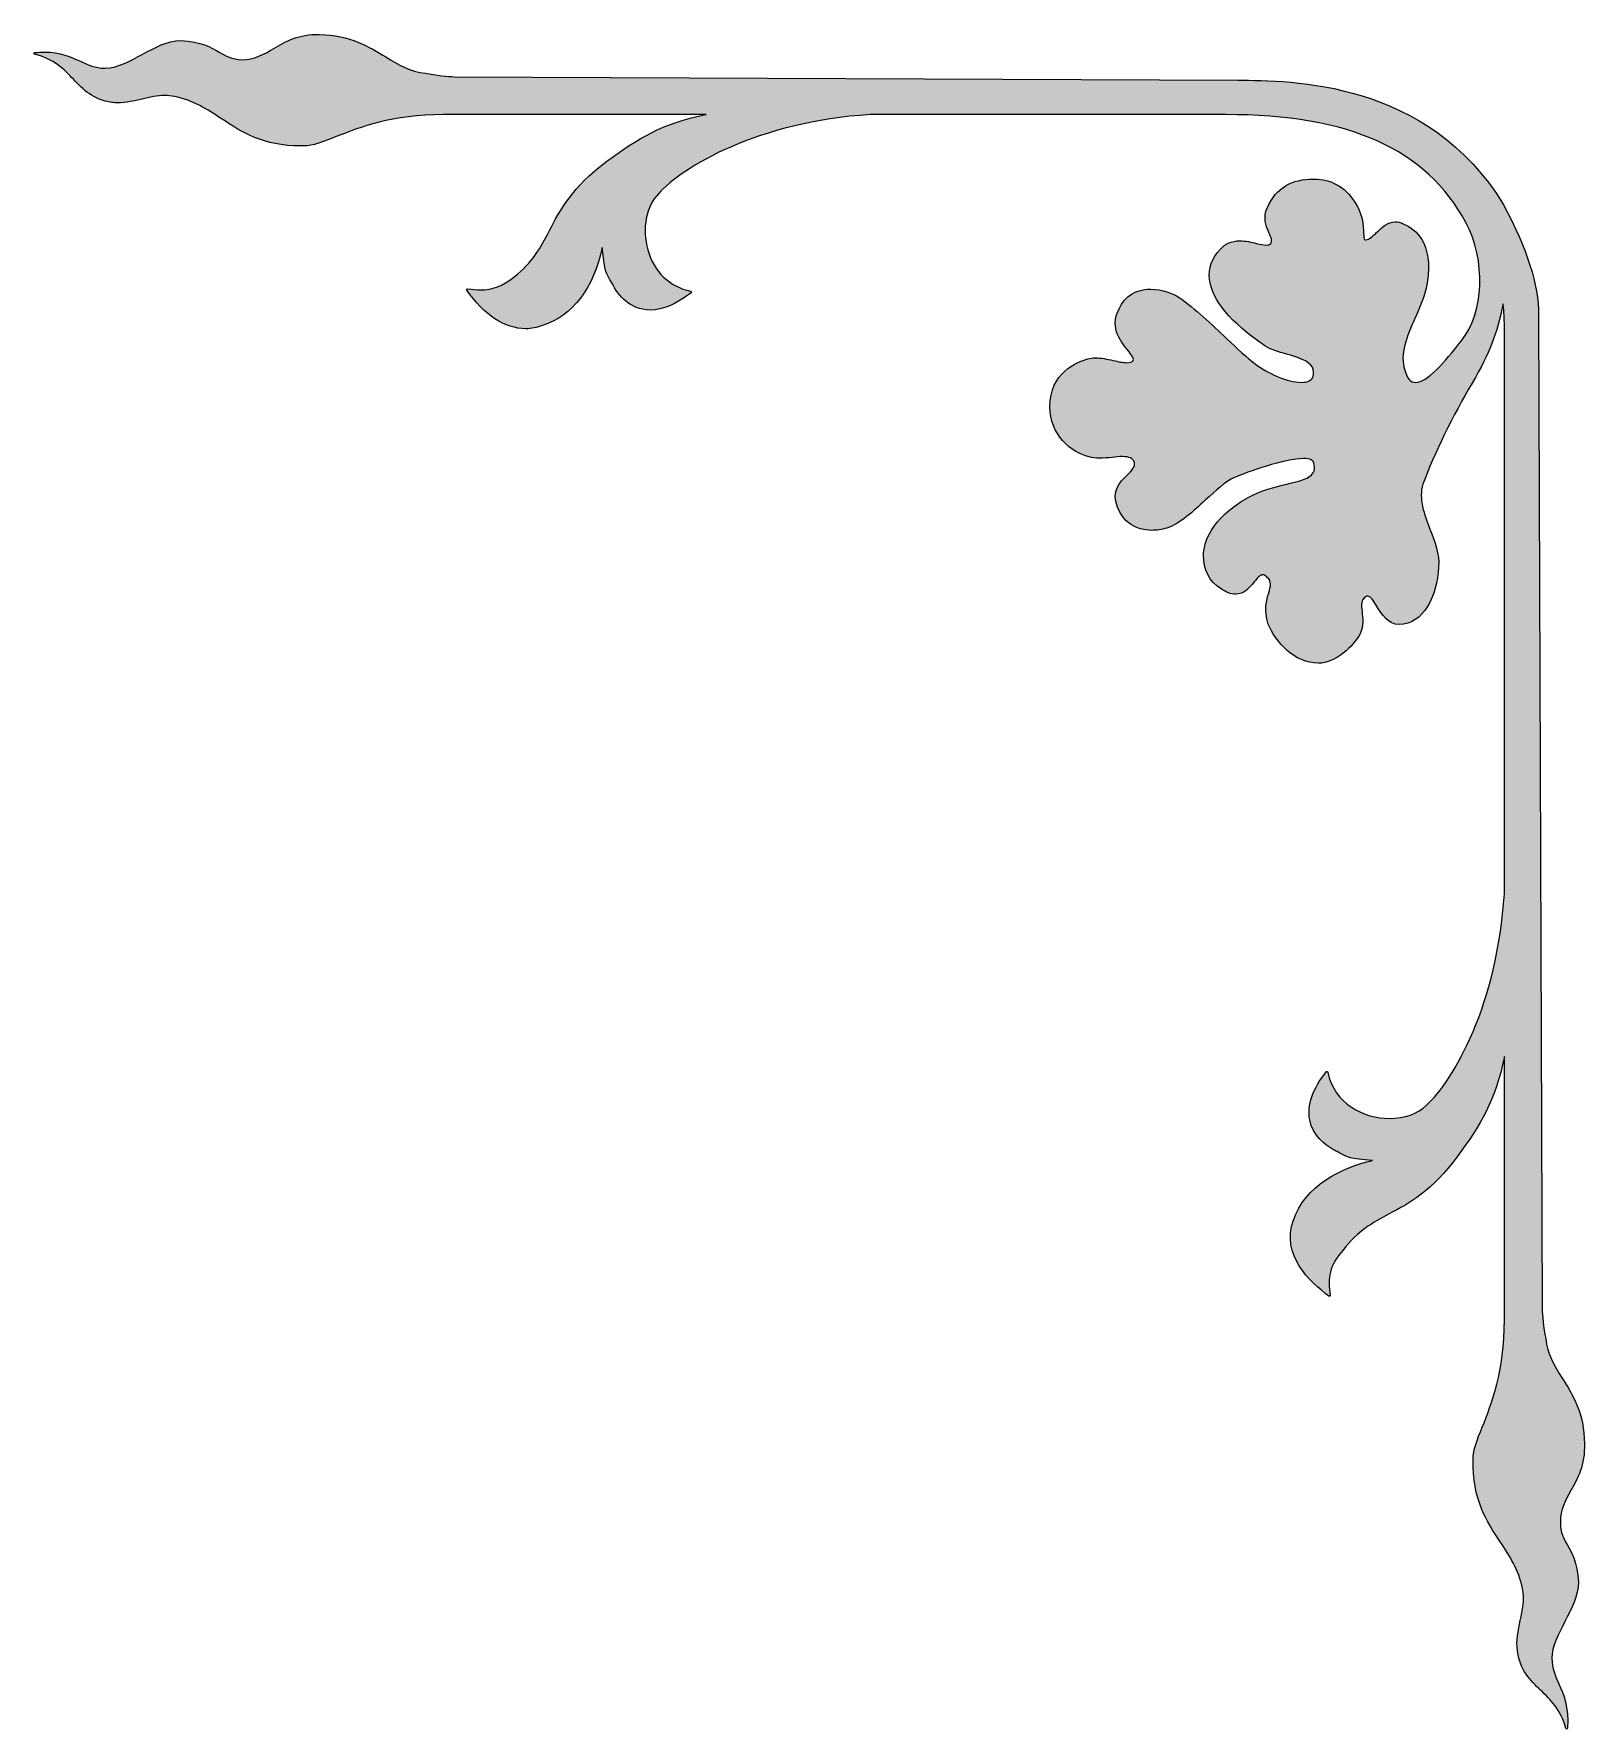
# Model space of a CAD drawing. Header units: inches. Extents: x -141 to 737, y -59 to 900.
import ezdxf

# ---------------------------------------------------------------- set-up
doc = ezdxf.new("R2010")
doc.units = ezdxf.units.IN
doc.header["$MEASUREMENT"] = 0
doc.layers.add('图层 1', color=7, linetype='Continuous')

msp = doc.modelspace()

# ---------------------------------------------------------------- hatches: boundary and pattern name
at = {"layer": '图层 1', "true_color": 0xffffff}
h = msp.add_hatch(color=7, dxfattribs=at)
h.dxf.hatch_style = 2
edge = h.paths.add_edge_path()
edge.add_spline(control_points=[(732.74, 24.3), (732, 35.82), (729.06, 40.89), (726.48, 45.36), (724.35, 49.04), (722.52, 52.22), (722.52, 58.36), (722.52, 65.32), (725.43, 70.59), (728.52, 76.17), (732.28, 82.93), (736.53, 90.61), (736.15, 102.69), (736.15, 119.83), (729.47, 130.45), (723.58, 139.82), (719.12, 146.91), (714.92, 153.61), (714.32, 162.13), (712.91, 168.46), (712.28, 175.2), (712.28, 179.07), (712.28, 179.07), (710.24, 741.02), (710.24, 741.02), (710.24, 758.14), (703.75, 778.52), (690.39, 803.33), (647.96, 873.82), (569.48, 873.82), (539.94, 873.82), (539.94, 873.82), (96.65, 875.86), (96.65, 875.86), (93.82, 875.86), (85.74, 876.56), (80.31, 877.91), (71.83, 878.49), (65.09, 882.62), (57.95, 886.99), (48.48, 892.78), (37.75, 899.35), (20.28, 899.73), (8.64, 900.05), (1.44, 895.87), (-5.49, 891.79), (-11.08, 888.51), (-16.36, 885.41), (-23.35, 885.41), (-29.35, 885.71), (-32.62, 887.6), (-36.39, 889.79), (-41.06, 892.5), (-46.36, 895.56), (-58.15, 896.32), (-65.45, 896.32), (-72.78, 892.3), (-79.88, 888.42), (-86.87, 884.59), (-94.09, 880.64), (-101.12, 880.64), (-106.4, 880.64), (-110.51, 882.53), (-114.85, 884.54), (-120.16, 886.98), (-126.18, 889.76), (-135.58, 889.76), (-137.22, 889.76), (-138.96, 889.68), (-140.72, 889.5), (-140.97, 889.48), (-141.15, 889.29), (-141.18, 889.05), (-141.19, 888.8), (-141.03, 888.58), (-140.79, 888.53), (-129.78, 885.85), (-124.21, 880.03), (-118.84, 874.4), (-113.23, 868.53), (-107.93, 862.99), (-97.08, 861.24), (-96.01, 861.12), (-94.89, 861.07), (-93.78, 861.07), (-88.89, 861.07), (-84.34, 862.16), (-79.94, 863.22), (-75.6, 864.26), (-71.5, 865.25), (-67.18, 865.25), (-65.27, 865.25), (-63.46, 865.05), (-61.67, 864.66), (-50.92, 862.45), (-43.19, 857.39), (-35.01, 852.03), (-23.48, 844.48), (-11.56, 836.67), (9.8, 836.67), (10.33, 836.67), (10.87, 836.67), (11.41, 836.69), (16.64, 836.69), (22.48, 839), (29.86, 841.94), (43.13, 847.2), (61.32, 854.42), (90.51, 854.42), (90.51, 854.42), (239.24, 854.42), (239.24, 854.42), (213.78, 849.33), (200.73, 840.89), (182.97, 828.03), (163.31, 813.29), (156.5, 800.26), (150.48, 788.76), (145.64, 779.5), (141.07, 770.74), (130.45, 762.55), (123.87, 757.38), (118.36, 755.27), (111.45, 755.27), (109.38, 755.27), (107.09, 755.45), (104.22, 755.83), (104.04, 755.86), (103.84, 755.77), (103.73, 755.6), (103.63, 755.43), (103.64, 755.22), (103.75, 755.06), (113.38, 741.21), (125.51, 733.26), (137.02, 733.26), (140.27, 733.26), (143.5, 733.88), (146.58, 735.09), (163.29, 740.27), (175.77, 756.64), (180.4, 779.2), (181.77, 766.39), (181.8, 766.33), (184.77, 761.04), (185.36, 760), (186.07, 758.76), (186.93, 757.15), (189.17, 753.16), (195.68, 743.88), (207.62, 743.88), (214.71, 743.88), (222.45, 747.15), (230.63, 753.59), (230.78, 753.71), (230.85, 753.91), (230.8, 754.09), (230.76, 754.28), (230.61, 754.43), (230.42, 754.47), (218.47, 757.02), (209.63, 765.55), (206.16, 777.85), (202.77, 789.89), (205.28, 802.92), (212.28, 809.58), (225.25, 824.83), (269.21, 850.49), (331.93, 854.42), (331.93, 854.42), (533.12, 854.42), (533.12, 854.42), (603.32, 854.42), (646.52, 835), (669.07, 793.29), (680.54, 772.51), (679.32, 741.84), (666.39, 726.33), (656.87, 714.15), (647.15, 702.89), (640.63, 702.89), (637.77, 702.89), (635.77, 705.15), (634.52, 709.81), (631.42, 719.09), (635.69, 728.79), (640.22, 739.07), (643.51, 746.55), (646.92, 754.27), (647.5, 762.1), (648.28, 767.63), (649.62, 786.2), (633.6, 792.61), (632.13, 793.39), (630.65, 793.79), (629.19, 793.79), (624.9, 793.79), (621.48, 790.51), (618.46, 787.63), (616.3, 785.57), (614.26, 783.62), (612.52, 783.62), (612.24, 783.62), (611.97, 783.67), (611.7, 783.78), (611.31, 783.9), (611.25, 785.69), (611.2, 787.28), (611.04, 791.52), (610.79, 798.62), (605.82, 805.39), (600.53, 813.63), (592.69, 817.98), (583.17, 817.98), (582.4, 817.98), (581.61, 817.95), (580.83, 817.9), (568.29, 817.27), (560.58, 811.71), (555.81, 799.77), (554.66, 794), (556.49, 790.05), (557.83, 787.17), (558.91, 784.83), (559.7, 783.15), (558.62, 781.54), (558.16, 780.9), (557.38, 780.6), (556.17, 780.6), (554.67, 780.6), (552.74, 781.06), (550.51, 781.58), (547.66, 782.25), (544.43, 783.02), (541.17, 783.02), (536.52, 783.02), (532.86, 781.43), (530.03, 778.19), (525.34, 773.24), (523.29, 767.57), (523.97, 761.34), (525.21, 749.75), (536.07, 736.69), (555.35, 723.56), (558.55, 721.5), (563.13, 720.19), (567.54, 718.92), (573.73, 717.15), (580.13, 715.32), (582.2, 711.48), (583.06, 709.86), (583.13, 707.97), (582.46, 705.79), (581.43, 703.91), (579.23, 702.95), (575.92, 702.95), (568.03, 702.95), (556.22, 708.4), (549.77, 713.46), (545.43, 716.64), (539.7, 722.07), (533.63, 727.82), (525.28, 735.73), (515.82, 744.7), (506.8, 750.98), (503.46, 753.31), (497.21, 755.66), (490.74, 755.66), (485.48, 755.66), (478.31, 754.12), (474.05, 746.75), (466.53, 735), (473.26, 726.66), (477.72, 721.14), (479.76, 718.6), (481.38, 716.59), (480.88, 715.39), (480.24, 714.5), (479.09, 714.08), (477.29, 714.08), (475.14, 714.08), (472.39, 714.68), (469.48, 715.33), (466.09, 716.08), (462.59, 716.86), (459.39, 716.86), (457.78, 716.86), (456.42, 716.66), (455.24, 716.27), (448.77, 714.55), (433.74, 708.45), (433.74, 689.19), (433.74, 673.46), (445.24, 663.42), (455.91, 660.76), (457.57, 660.29), (459.47, 660.06), (461.71, 660.06), (464.09, 660.06), (466.5, 660.3), (468.84, 660.55), (470.97, 660.78), (472.98, 660.98), (474.78, 660.98), (478.64, 660.98), (480.65, 659.99), (481.49, 657.68), (482.22, 655.26), (480, 653.07), (477.43, 650.53), (473.29, 646.43), (468.12, 641.34), (471.95, 632.42), (474.91, 624.05), (481.97, 619.24), (491.32, 619.25), (494.09, 619.25), (496.96, 619.68), (499.86, 620.53), (507.45, 623.18), (514.74, 629.93), (521.79, 636.45), (527.53, 641.76), (532.94, 646.77), (538.08, 649.18), (545.31, 652.16), (566.46, 659.89), (577.25, 659.89), (580.98, 659.89), (582.94, 658.95), (583.1, 657.02), (583.65, 654.94), (583.51, 653.26), (582.7, 651.88), (580.72, 648.57), (574.97, 647.17), (567.7, 645.39), (560.86, 643.73), (553.11, 641.84), (545.83, 637.79), (524.18, 625.61), (520.73, 612.01), (520.61, 604.98), (520.46, 597.24), (524.12, 590.15), (530.09, 586.5), (533.26, 584.22), (536.09, 583.11), (538.74, 583.11), (543.62, 583.11), (546.76, 586.98), (549.29, 590.09), (551.05, 592.26), (552.57, 594.14), (554.14, 594.14), (554.92, 594.14), (555.73, 593.66), (556.66, 592.67), (559.36, 590.26), (558.62, 587.76), (557.51, 583.97), (556.31, 579.87), (554.66, 574.25), (557.21, 566.24), (561.67, 556.04), (571.8, 544.12), (585.62, 544.12), (595.55, 544.12), (605.41, 553.84), (609.27, 560.79), (611.25, 565.42), (610.73, 569.78), (610.32, 573.29), (609.85, 577.21), (609.51, 580.05), (612.49, 581.7), (612.84, 581.93), (613.18, 582.03), (613.52, 582.03), (615.13, 582.03), (616.72, 579.46), (618.57, 576.48), (621.47, 571.78), (625.09, 565.94), (631.32, 565.94), (644.95, 565.94), (652.87, 582.31), (653.63, 598.45), (654.26, 605.67), (651.46, 612.94), (648.74, 619.97), (645.52, 628.34), (642.19, 636.98), (644.74, 645.38), (651.12, 662.58), (661.81, 684.5), (672.66, 702.58), (682.51, 719.65), (686.71, 730.38), (690.12, 747.43), (690.48, 745.35), (690.84, 740.9), (690.84, 733.52), (690.84, 733.52), (690.84, 413.71), (690.84, 413.71), (686.95, 351.57), (662.3, 308.08), (646.65, 294), (641.96, 289.31), (634.36, 286.62), (625.79, 286.62), (611.21, 286.62), (594.76, 294.73), (590.88, 312.85), (590.84, 313.04), (590.7, 313.19), (590.51, 313.23), (590.33, 313.27), (590.12, 313.2), (590.01, 313.05), (582.22, 303.16), (579.09, 293.99), (580.71, 285.8), (582.5, 276.78), (589.53, 271.62), (593.58, 269.35), (595.12, 268.53), (596.33, 267.84), (597.36, 267.27), (602.78, 264.22), (602.81, 264.2), (616.3, 262.82), (598.8, 259.09), (577.74, 248.37), (571.52, 229.03), (564.26, 209.66), (580.9, 193.87), (591.47, 186.18), (591.63, 186.07), (591.85, 186.06), (592.02, 186.16), (592.19, 186.26), (592.28, 186.46), (592.25, 186.65), (590.88, 196.25), (591.65, 203.51), (599.67, 212.2), (607.88, 223.17), (616.54, 227.76), (625.69, 232.64), (636.98, 238.64), (649.76, 245.43), (664.46, 265.4), (677.31, 283.15), (685.74, 296.21), (690.84, 321.66), (690.84, 321.66), (690.84, 172.94), (690.84, 172.94), (690.84, 143.23), (683.6, 125.19), (678.31, 112.02), (675.41, 104.77), (673.11, 99.04), (673.11, 93.84), (672.69, 71.01), (680.74, 58.87), (688.51, 47.13), (693.84, 39.07), (698.88, 31.47), (701.08, 20.75), (702.46, 14.52), (701.12, 8.49), (699.84, 2.66), (698.61, -2.9), (697.34, -8.66), (698.34, -14.67), (699.77, -25.7), (705.37, -31.04), (711.31, -36.71), (716.9, -42.05), (722.68, -47.56), (725.63, -58.38), (725.69, -58.6), (725.89, -58.74), (726.11, -58.74), (726.13, -58.74), (726.14, -58.74), (726.16, -58.74), (726.4, -58.72), (726.59, -58.52), (726.61, -58.29), (727.39, -46.09), (724.33, -39.2), (721.62, -33.14), (719.63, -28.67), (717.74, -24.44), (717.74, -18.7), (717.74, -12.08), (721.29, -5.22), (725.05, 2.04), (728.83, 9.35), (732.74, 16.89), (732.74, 24.3)], knot_values=[0, 0, 0, 0, 1, 1, 1, 2, 2, 2, 3, 3, 3, 4, 4, 4, 5, 5, 5, 6, 6, 6, 7, 7, 7, 8, 8, 8, 9, 9, 9, 10, 10, 10, 11, 11, 11, 12, 12, 12, 13, 13, 13, 14, 14, 14, 15, 15, 15, 16, 16, 16, 17, 17, 17, 18, 18, 18, 19, 19, 19, 20, 20, 20, 21, 21, 21, 22, 22, 22, 23, 23, 23, 24, 24, 24, 25, 25, 25, 26, 26, 26, 27, 27, 27, 28, 28, 28, 29, 29, 29, 30, 30, 30, 31, 31, 31, 32, 32, 32, 33, 33, 33, 34, 34, 34, 35, 35, 35, 36, 36, 36, 37, 37, 37, 38, 38, 38, 39, 39, 39, 40, 40, 40, 41, 41, 41, 42, 42, 42, 43, 43, 43, 44, 44, 44, 45, 45, 45, 46, 46, 46, 47, 47, 47, 48, 48, 48, 49, 49, 49, 50, 50, 50, 51, 51, 51, 52, 52, 52, 53, 53, 53, 54, 54, 54, 55, 55, 55, 56, 56, 56, 57, 57, 57, 58, 58, 58, 59, 59, 59, 60, 60, 60, 61, 61, 61, 62, 62, 62, 63, 63, 63, 64, 64, 64, 65, 65, 65, 66, 66, 66, 67, 67, 67, 68, 68, 68, 69, 69, 69, 70, 70, 70, 71, 71, 71, 72, 72, 72, 73, 73, 73, 74, 74, 74, 75, 75, 75, 76, 76, 76, 77, 77, 77, 78, 78, 78, 79, 79, 79, 80, 80, 80, 81, 81, 81, 82, 82, 82, 83, 83, 83, 84, 84, 84, 85, 85, 85, 86, 86, 86, 87, 87, 87, 88, 88, 88, 89, 89, 89, 90, 90, 90, 91, 91, 91, 92, 92, 92, 93, 93, 93, 94, 94, 94, 95, 95, 95, 96, 96, 96, 97, 97, 97, 98, 98, 98, 99, 99, 99, 100, 100, 100, 101, 101, 101, 102, 102, 102, 103, 103, 103, 104, 104, 104, 105, 105, 105, 106, 106, 106, 107, 107, 107, 108, 108, 108, 109, 109, 109, 110, 110, 110, 111, 111, 111, 112, 112, 112, 113, 113, 113, 114, 114, 114, 115, 115, 115, 116, 116, 116, 117, 117, 117, 118, 118, 118, 119, 119, 119, 120, 120, 120, 121, 121, 121, 122, 122, 122, 123, 123, 123, 124, 124, 124, 125, 125, 125, 126, 126, 126, 127, 127, 127, 128, 128, 128, 129, 129, 129, 130, 130, 130, 131, 131, 131, 132, 132, 132, 133, 133, 133, 134, 134, 134, 135, 135, 135, 136, 136, 136, 137, 137, 137, 138, 138, 138, 139, 139, 139, 140, 140, 140, 141, 141, 141, 142, 142, 142, 143, 143, 143, 144, 144, 144, 145, 145, 145, 146, 146, 146, 147, 147, 147, 148, 148, 148, 149, 149, 149, 150, 150, 150, 151, 151, 151, 152, 152, 152, 153, 153, 153, 154, 154, 154, 155, 155, 155, 156, 156, 156, 157, 157, 157, 158, 158, 158, 159, 159, 159, 160, 160, 160, 161, 161, 161, 162, 162, 162, 163, 163, 163, 164, 164, 164, 165, 165, 165, 166, 166, 166, 167, 167, 167, 168, 168, 168, 168], degree=3, periodic=1)

# ---------------------------------------------------------------- linework, layer by layer
at = {"layer": '图层 1', "lineweight": 0}
msp.add_open_spline([(732.74, 24.3), (732, 35.82), (729.06, 40.89), (726.48, 45.36), (724.35, 49.04), (722.52, 52.22), (722.52, 58.36), (722.52, 65.32), (725.43, 70.59), (728.52, 76.17), (732.28, 82.93), (736.53, 90.61), (736.15, 102.69), (736.15, 119.83), (729.47, 130.45), (723.58, 139.82), (719.12, 146.91), (714.92, 153.61), (714.32, 162.13), (712.91, 168.46), (712.28, 175.2), (712.28, 179.07), (712.28, 179.07), (710.24, 741.02), (710.24, 741.02), (710.24, 758.14), (703.75, 778.52), (690.39, 803.33), (647.96, 873.82), (569.48, 873.82), (539.94, 873.82), (539.94, 873.82), (96.65, 875.86), (96.65, 875.86), (93.82, 875.86), (85.74, 876.56), (80.31, 877.91), (71.83, 878.49), (65.09, 882.62), (57.95, 886.99), (48.48, 892.78), (37.75, 899.35), (20.28, 899.73), (8.64, 900.05), (1.44, 895.87), (-5.49, 891.79), (-11.08, 888.51), (-16.36, 885.41), (-23.35, 885.41), (-29.35, 885.71), (-32.62, 887.6), (-36.39, 889.79), (-41.06, 892.5), (-46.36, 895.56), (-58.15, 896.32), (-65.45, 896.32), (-72.78, 892.3), (-79.88, 888.42), (-86.87, 884.59), (-94.09, 880.64), (-101.12, 880.64), (-106.4, 880.64), (-110.51, 882.53), (-114.85, 884.54), (-120.16, 886.98), (-126.18, 889.76), (-135.58, 889.76), (-137.22, 889.76), (-138.96, 889.68), (-140.72, 889.5), (-140.97, 889.48), (-141.15, 889.29), (-141.18, 889.05), (-141.19, 888.8), (-141.03, 888.58), (-140.79, 888.53), (-129.78, 885.85), (-124.21, 880.03), (-118.84, 874.4), (-113.23, 868.53), (-107.93, 862.99), (-97.08, 861.24), (-96.01, 861.12), (-94.89, 861.07), (-93.78, 861.07), (-88.89, 861.07), (-84.34, 862.16), (-79.94, 863.22), (-75.6, 864.26), (-71.5, 865.25), (-67.18, 865.25), (-65.27, 865.25), (-63.46, 865.05), (-61.67, 864.66), (-50.92, 862.45), (-43.19, 857.39), (-35.01, 852.03), (-23.48, 844.48), (-11.56, 836.67), (9.8, 836.67), (10.33, 836.67), (10.87, 836.67), (11.41, 836.69), (16.64, 836.69), (22.48, 839), (29.86, 841.94), (43.13, 847.2), (61.32, 854.42), (90.51, 854.42), (90.51, 854.42), (239.24, 854.42), (239.24, 854.42), (213.78, 849.33), (200.73, 840.89), (182.97, 828.03), (163.31, 813.29), (156.5, 800.26), (150.48, 788.76), (145.64, 779.5), (141.07, 770.74), (130.45, 762.55), (123.87, 757.38), (118.36, 755.27), (111.45, 755.27), (109.38, 755.27), (107.09, 755.45), (104.22, 755.83), (104.04, 755.86), (103.84, 755.77), (103.73, 755.6), (103.63, 755.43), (103.64, 755.22), (103.75, 755.06), (113.38, 741.21), (125.51, 733.26), (137.02, 733.26), (140.27, 733.26), (143.5, 733.88), (146.58, 735.09), (163.29, 740.27), (175.77, 756.64), (180.4, 779.2), (181.77, 766.39), (181.8, 766.33), (184.77, 761.04), (185.36, 760), (186.07, 758.76), (186.93, 757.15), (189.17, 753.16), (195.68, 743.88), (207.62, 743.88), (214.71, 743.88), (222.45, 747.15), (230.63, 753.59), (230.78, 753.71), (230.85, 753.91), (230.8, 754.09), (230.76, 754.28), (230.61, 754.43), (230.42, 754.47), (218.47, 757.02), (209.63, 765.55), (206.16, 777.85), (202.77, 789.89), (205.28, 802.92), (212.28, 809.58), (225.25, 824.83), (269.21, 850.49), (331.93, 854.42), (331.93, 854.42), (533.12, 854.42), (533.12, 854.42), (603.32, 854.42), (646.52, 835), (669.07, 793.29), (680.54, 772.51), (679.32, 741.84), (666.39, 726.33), (656.87, 714.15), (647.15, 702.89), (640.63, 702.89), (637.77, 702.89), (635.77, 705.15), (634.52, 709.81), (631.42, 719.09), (635.69, 728.79), (640.22, 739.07), (643.51, 746.55), (646.92, 754.27), (647.5, 762.1), (648.28, 767.63), (649.62, 786.2), (633.6, 792.61), (632.13, 793.39), (630.65, 793.79), (629.19, 793.79), (624.9, 793.79), (621.48, 790.51), (618.46, 787.63), (616.3, 785.57), (614.26, 783.62), (612.52, 783.62), (612.24, 783.62), (611.97, 783.67), (611.7, 783.78), (611.31, 783.9), (611.25, 785.69), (611.2, 787.28), (611.04, 791.52), (610.79, 798.62), (605.82, 805.39), (600.53, 813.63), (592.69, 817.98), (583.17, 817.98), (582.4, 817.98), (581.61, 817.95), (580.83, 817.9), (568.29, 817.27), (560.58, 811.71), (555.81, 799.77), (554.66, 794), (556.49, 790.05), (557.83, 787.17), (558.91, 784.83), (559.7, 783.15), (558.62, 781.54), (558.16, 780.9), (557.38, 780.6), (556.17, 780.6), (554.67, 780.6), (552.74, 781.06), (550.51, 781.58), (547.66, 782.25), (544.43, 783.02), (541.17, 783.02), (536.52, 783.02), (532.86, 781.43), (530.03, 778.19), (525.34, 773.24), (523.29, 767.57), (523.97, 761.34), (525.21, 749.75), (536.07, 736.69), (555.35, 723.56), (558.55, 721.5), (563.13, 720.19), (567.54, 718.92), (573.73, 717.15), (580.13, 715.32), (582.2, 711.48), (583.06, 709.86), (583.13, 707.97), (582.46, 705.79), (581.43, 703.91), (579.23, 702.95), (575.92, 702.95), (568.03, 702.95), (556.22, 708.4), (549.77, 713.46), (545.43, 716.64), (539.7, 722.07), (533.63, 727.82), (525.28, 735.73), (515.82, 744.7), (506.8, 750.98), (503.46, 753.31), (497.21, 755.66), (490.74, 755.66), (485.48, 755.66), (478.31, 754.12), (474.05, 746.75), (466.53, 735), (473.26, 726.66), (477.72, 721.14), (479.76, 718.6), (481.38, 716.59), (480.88, 715.39), (480.24, 714.5), (479.09, 714.08), (477.29, 714.08), (475.14, 714.08), (472.39, 714.68), (469.48, 715.33), (466.09, 716.08), (462.59, 716.86), (459.39, 716.86), (457.78, 716.86), (456.42, 716.66), (455.24, 716.27), (448.77, 714.55), (433.74, 708.45), (433.74, 689.19), (433.74, 673.46), (445.24, 663.42), (455.91, 660.76), (457.57, 660.29), (459.47, 660.06), (461.71, 660.06), (464.09, 660.06), (466.5, 660.3), (468.84, 660.55), (470.97, 660.78), (472.98, 660.98), (474.78, 660.98), (478.64, 660.98), (480.65, 659.99), (481.49, 657.68), (482.22, 655.26), (480, 653.07), (477.43, 650.53), (473.29, 646.43), (468.12, 641.34), (471.95, 632.42), (474.91, 624.05), (481.97, 619.24), (491.32, 619.25), (494.09, 619.25), (496.96, 619.68), (499.86, 620.53), (507.45, 623.18), (514.74, 629.93), (521.79, 636.45), (527.53, 641.76), (532.94, 646.77), (538.08, 649.18), (545.31, 652.16), (566.46, 659.89), (577.25, 659.89), (580.98, 659.89), (582.94, 658.95), (583.1, 657.02), (583.65, 654.94), (583.51, 653.26), (582.7, 651.88), (580.72, 648.57), (574.97, 647.17), (567.7, 645.39), (560.86, 643.73), (553.11, 641.84), (545.83, 637.79), (524.18, 625.61), (520.73, 612.01), (520.61, 604.98), (520.46, 597.24), (524.12, 590.15), (530.09, 586.5), (533.26, 584.22), (536.09, 583.11), (538.74, 583.11), (543.62, 583.11), (546.76, 586.98), (549.29, 590.09), (551.05, 592.26), (552.57, 594.14), (554.14, 594.14), (554.92, 594.14), (555.73, 593.66), (556.66, 592.67), (559.36, 590.26), (558.62, 587.76), (557.51, 583.97), (556.31, 579.87), (554.66, 574.25), (557.21, 566.24), (561.67, 556.04), (571.8, 544.12), (585.62, 544.12), (595.55, 544.12), (605.41, 553.84), (609.27, 560.79), (611.25, 565.42), (610.73, 569.78), (610.32, 573.29), (609.85, 577.21), (609.51, 580.05), (612.49, 581.7), (612.84, 581.93), (613.18, 582.03), (613.52, 582.03), (615.13, 582.03), (616.72, 579.46), (618.57, 576.48), (621.47, 571.78), (625.09, 565.94), (631.32, 565.94), (644.95, 565.94), (652.87, 582.31), (653.63, 598.45), (654.26, 605.67), (651.46, 612.94), (648.74, 619.97), (645.52, 628.34), (642.19, 636.98), (644.74, 645.38), (651.12, 662.58), (661.81, 684.5), (672.66, 702.58), (682.51, 719.65), (686.71, 730.38), (690.12, 747.43), (690.48, 745.35), (690.84, 740.9), (690.84, 733.52), (690.84, 733.52), (690.84, 413.71), (690.84, 413.71), (686.95, 351.57), (662.3, 308.08), (646.65, 294), (641.96, 289.31), (634.36, 286.62), (625.79, 286.62), (611.21, 286.62), (594.76, 294.73), (590.88, 312.85), (590.84, 313.04), (590.7, 313.19), (590.51, 313.23), (590.33, 313.27), (590.12, 313.2), (590.01, 313.05), (582.22, 303.16), (579.09, 293.99), (580.71, 285.8), (582.5, 276.78), (589.53, 271.62), (593.58, 269.35), (595.12, 268.53), (596.33, 267.84), (597.36, 267.27), (602.78, 264.22), (602.81, 264.2), (616.3, 262.82), (598.8, 259.09), (577.74, 248.37), (571.52, 229.03), (564.26, 209.66), (580.9, 193.87), (591.47, 186.18), (591.63, 186.07), (591.85, 186.06), (592.02, 186.16), (592.19, 186.26), (592.28, 186.46), (592.25, 186.65), (590.88, 196.25), (591.65, 203.51), (599.67, 212.2), (607.88, 223.17), (616.54, 227.76), (625.69, 232.64), (636.98, 238.64), (649.76, 245.43), (664.46, 265.4), (677.31, 283.15), (685.74, 296.21), (690.84, 321.66), (690.84, 321.66), (690.84, 172.94), (690.84, 172.94), (690.84, 143.23), (683.6, 125.19), (678.31, 112.02), (675.41, 104.77), (673.11, 99.04), (673.11, 93.84), (672.69, 71.01), (680.74, 58.87), (688.51, 47.13), (693.84, 39.07), (698.88, 31.47), (701.08, 20.75), (702.46, 14.52), (701.12, 8.49), (699.84, 2.66), (698.61, -2.9), (697.34, -8.66), (698.34, -14.67), (699.77, -25.7), (705.37, -31.04), (711.31, -36.71), (716.9, -42.05), (722.68, -47.56), (725.63, -58.38), (725.69, -58.6), (725.89, -58.74), (726.11, -58.74), (726.13, -58.74), (726.14, -58.74), (726.16, -58.74), (726.4, -58.72), (726.59, -58.52), (726.61, -58.29), (727.39, -46.09), (724.33, -39.2), (721.62, -33.14), (719.63, -28.67), (717.74, -24.44), (717.74, -18.7), (717.74, -12.08), (721.29, -5.22), (725.05, 2.04), (728.83, 9.35), (732.74, 16.89), (732.74, 24.3)], degree=3, knots=[0, 0, 0, 0, 1, 1, 1, 2, 2, 2, 3, 3, 3, 4, 4, 4, 5, 5, 5, 6, 6, 6, 7, 7, 7, 8, 8, 8, 9, 9, 9, 10, 10, 10, 11, 11, 11, 12, 12, 12, 13, 13, 13, 14, 14, 14, 15, 15, 15, 16, 16, 16, 17, 17, 17, 18, 18, 18, 19, 19, 19, 20, 20, 20, 21, 21, 21, 22, 22, 22, 23, 23, 23, 24, 24, 24, 25, 25, 25, 26, 26, 26, 27, 27, 27, 28, 28, 28, 29, 29, 29, 30, 30, 30, 31, 31, 31, 32, 32, 32, 33, 33, 33, 34, 34, 34, 35, 35, 35, 36, 36, 36, 37, 37, 37, 38, 38, 38, 39, 39, 39, 40, 40, 40, 41, 41, 41, 42, 42, 42, 43, 43, 43, 44, 44, 44, 45, 45, 45, 46, 46, 46, 47, 47, 47, 48, 48, 48, 49, 49, 49, 50, 50, 50, 51, 51, 51, 52, 52, 52, 53, 53, 53, 54, 54, 54, 55, 55, 55, 56, 56, 56, 57, 57, 57, 58, 58, 58, 59, 59, 59, 60, 60, 60, 61, 61, 61, 62, 62, 62, 63, 63, 63, 64, 64, 64, 65, 65, 65, 66, 66, 66, 67, 67, 67, 68, 68, 68, 69, 69, 69, 70, 70, 70, 71, 71, 71, 72, 72, 72, 73, 73, 73, 74, 74, 74, 75, 75, 75, 76, 76, 76, 77, 77, 77, 78, 78, 78, 79, 79, 79, 80, 80, 80, 81, 81, 81, 82, 82, 82, 83, 83, 83, 84, 84, 84, 85, 85, 85, 86, 86, 86, 87, 87, 87, 88, 88, 88, 89, 89, 89, 90, 90, 90, 91, 91, 91, 92, 92, 92, 93, 93, 93, 94, 94, 94, 95, 95, 95, 96, 96, 96, 97, 97, 97, 98, 98, 98, 99, 99, 99, 100, 100, 100, 101, 101, 101, 102, 102, 102, 103, 103, 103, 104, 104, 104, 105, 105, 105, 106, 106, 106, 107, 107, 107, 108, 108, 108, 109, 109, 109, 110, 110, 110, 111, 111, 111, 112, 112, 112, 113, 113, 113, 114, 114, 114, 115, 115, 115, 116, 116, 116, 117, 117, 117, 118, 118, 118, 119, 119, 119, 120, 120, 120, 121, 121, 121, 122, 122, 122, 123, 123, 123, 124, 124, 124, 125, 125, 125, 126, 126, 126, 127, 127, 127, 128, 128, 128, 129, 129, 129, 130, 130, 130, 131, 131, 131, 132, 132, 132, 133, 133, 133, 134, 134, 134, 135, 135, 135, 136, 136, 136, 137, 137, 137, 138, 138, 138, 139, 139, 139, 140, 140, 140, 141, 141, 141, 142, 142, 142, 143, 143, 143, 144, 144, 144, 145, 145, 145, 146, 146, 146, 147, 147, 147, 148, 148, 148, 149, 149, 149, 150, 150, 150, 151, 151, 151, 152, 152, 152, 153, 153, 153, 154, 154, 154, 155, 155, 155, 156, 156, 156, 157, 157, 157, 158, 158, 158, 159, 159, 159, 160, 160, 160, 161, 161, 161, 162, 162, 162, 163, 163, 163, 164, 164, 164, 165, 165, 165, 166, 166, 166, 167, 167, 167, 168, 168, 168, 168], dxfattribs=at)

doc.saveas('drawing.dxf')
